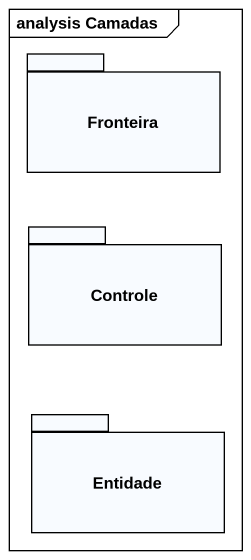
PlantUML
@startuml
mainframe analysis Camadas
package Fronteira {
}
package Controle {
}
package Entidade {
}
@enduml
